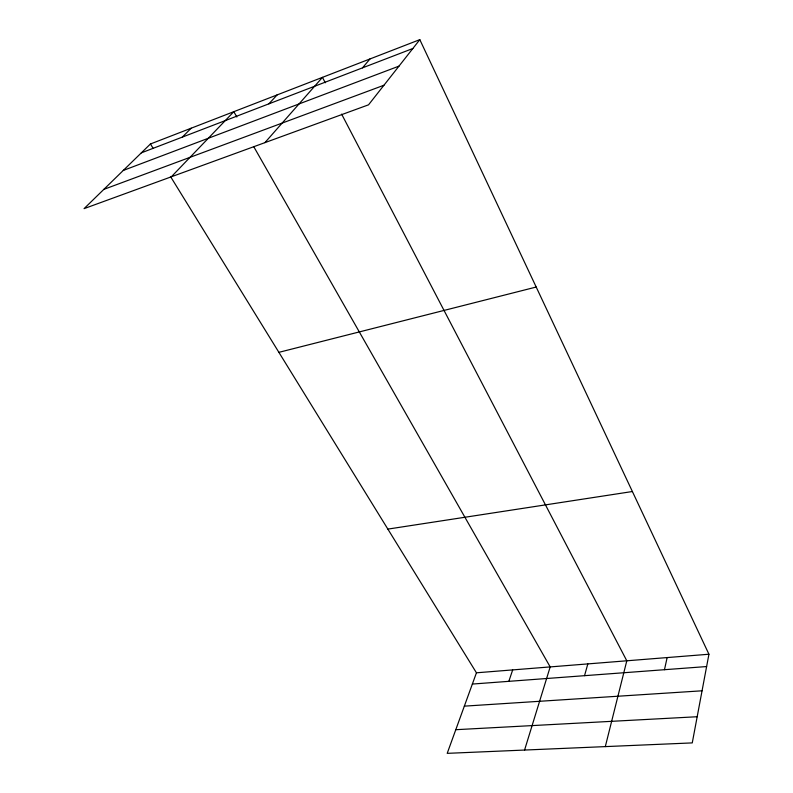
<?xml version="1.0" encoding="UTF-8"?>
<svg xmlns="http://www.w3.org/2000/svg" width="793" height="793" viewBox="0 0 793 793"><rect width="100%" height="100%" fill="white"/><g stroke="black" fill="none" stroke-linecap="round" stroke-linejoin="round"><path stroke-width="1.19" d="M419.814 39.65L368.537 104.825L84.068 208.638L150.442 143.979L419.814 39.65L708.932 654.235L692.259 742.902L447.202 753.35L476.444 672.801L170.495 176.512M664.475 669.708L667.141 657.575M605.307 746.61L626.797 660.797L341.634 114.133M584.54 675.676L587.831 663.91M524.57 750.049L550.183 666.913L253.819 146.784M508.838 681.336L512.684 669.907M362.52 67.851L369.964 58.96M264.902 142.651L322.454 77.357L325.269 82.769M268.886 103.833L277.114 94.922M171.357 176.78L233.816 111.684L236.849 117.007M182.331 137.1L191.192 128.198M141.323 152.861L412.846 48.512M123.282 170.436L398.988 66.126M103.833 189.378L383.941 85.248M278.888 352.34L536.197 287.036M387.866 529.109L632.388 491.521M476.444 672.801L708.932 654.235M472.35 684.062L706.613 666.556M464.341 706.147L702.063 690.802M455.787 729.699L697.176 716.733M150.442 143.979L153.029 148.172"/></g></svg>
